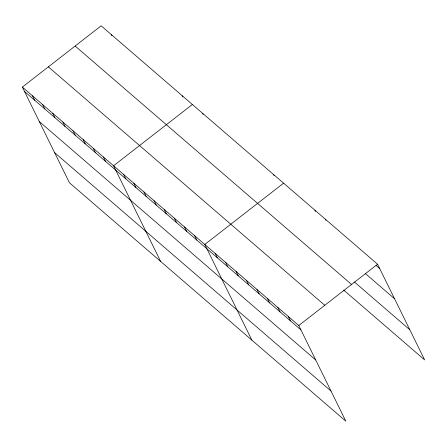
<?xml version="1.0" encoding="UTF-8"?>
<svg xmlns="http://www.w3.org/2000/svg" width="447" height="447" viewBox="0 0 447 447"><rect width="100%" height="100%" fill="white"/><g stroke="black" fill="none" stroke-linecap="round" stroke-linejoin="round"><path stroke-width="0.67" d="M22.35 87.087L298.764 325.511L345.844 421.191L69.43 182.762L22.35 87.087L101.156 25.809L377.57 264.238L424.65 359.913L343.721 290.109M192.372 104.486L113.566 165.764L160.646 261.445M283.588 183.169L204.782 244.448L251.862 340.128M298.764 325.511L377.57 264.238M376.067 265.451L379.721 268.602M365.311 273.514L394.545 298.736M354.477 282.046L409.821 329.78M75.152 46.03L351.565 284.46M48.354 66.866L324.773 305.29M24.501 91.456L300.915 329.88M39.325 121.584L315.744 360.014M54.601 152.634L331.02 391.058M325.36 219.198L325.975 220.449M314.917 210.191L315.532 211.442M273.452 174.431L274.067 175.677M202.508 113.231L203.122 114.477M182.236 95.747L182.851 96.993M288.321 316.504L290.472 320.873M277.878 307.497L280.029 311.866M267.44 298.49L269.586 302.859M256.997 289.483L259.143 293.852M246.554 280.476L248.705 284.845M236.111 271.469L238.262 275.838M225.668 262.462L227.819 266.831M111.292 34.548L111.906 35.799M215.225 253.455L217.376 257.824M194.646 235.703L196.797 240.073M184.516 226.964L186.662 231.334M174.38 218.22L176.526 222.589M164.245 209.481L166.39 213.845M154.109 200.737L156.26 205.106M143.973 191.992L146.124 196.362M133.837 183.253L135.989 187.617M123.702 174.509L125.853 178.878M103.43 157.026L105.581 161.395M93.294 148.281L95.446 152.65M83.159 139.542L85.31 143.906M73.029 130.798L75.174 135.167M62.893 122.053L65.038 126.423M52.757 113.314L54.903 117.678M42.621 104.57L44.773 108.939M32.486 95.826L34.637 100.195"/></g></svg>
